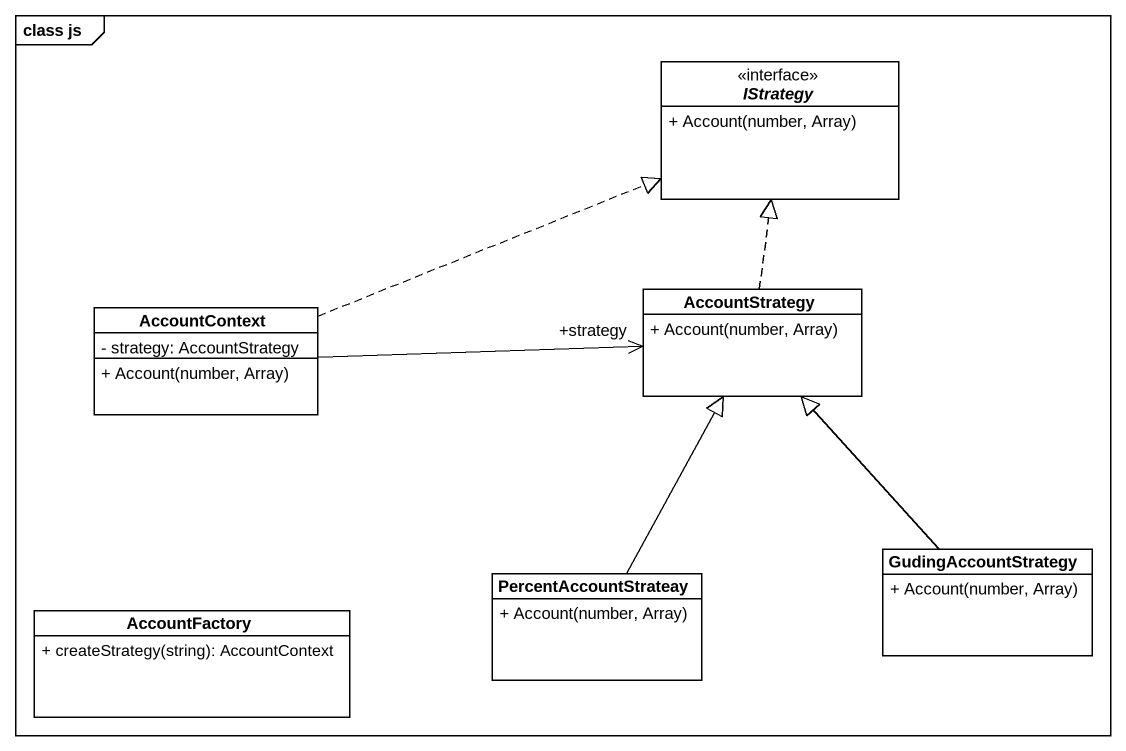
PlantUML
@startuml
mainframe class js
hide circle
hide empty members
skinparam classAttributeIconSize 0
interface IStrategy {
  + Account(number, Array)
}
class AccountContext {
  - strategy: AccountStrategy
  + Account(number, Array)
}
class AccountStrategy {
  + Account(number, Array)
}
class GudingAccountStrategy {
  + Account(number, Array)
}
class AccountFactory {
  + createStrategy(string): AccountContext
}
class PercentAccountStrateay {
  + Account(number, Array)
}
AccountContext .right.|> IStrategy
AccountContext -right-> "+strategy" AccountStrategy
AccountStrategy .up.|> IStrategy
GudingAccountStrategy -up-|> AccountStrategy
PercentAccountStrateay -up-|> AccountStrategy
@enduml
